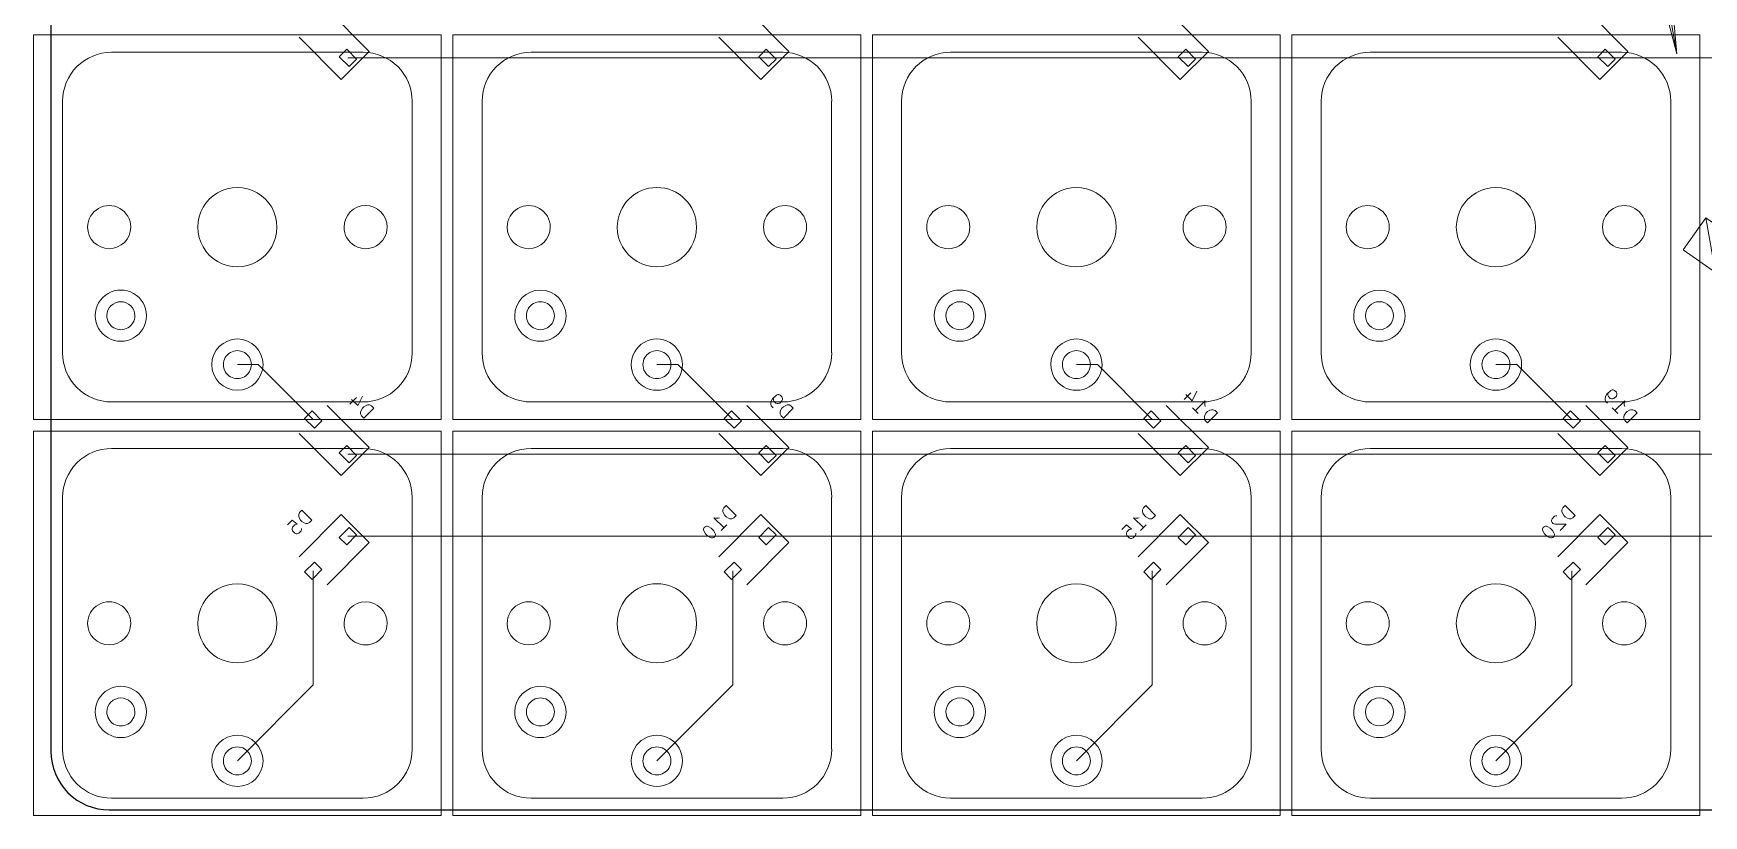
# Model space of a CAD drawing. Extents: x 0 to 220, y -90 to 1.
# Drawn here: x 0.1 to 71.7, y -89.9 to -56.4 of the extents above; entities that cross this region are included whole.
import ezdxf

# ---------------------------------------------------------------- set-up
doc = ezdxf.new("R2010")
doc.units = 0
doc.layers.get('0').update_dxf_attribs({"linetype": 'CONTINUOUS', "lineweight": 5})
doc.layers.add('Cork', color=7, linetype='CONTINUOUS', lineweight=25, true_color=0x000000)

msp = doc.modelspace()

# ---------------------------------------------------------------- linework, layer by layer
at = {"color": 7, "true_color": 0xffffff}
for points in [[(70.5739, -57.250604), (69.2658, -42.975804), (67.88658, -42.010604), (66.92138, -43.389824), (70.5739, -57.250604), (67.88658, -42.010604)], [(14.47038, -57.143924), (12.66698, -55.340524)], [(32.47136, -57.143924), (30.66796, -55.340524)], [(50.4698, -57.143924), (48.6664, -55.340524)], [(68.47078, -57.143924), (66.66738, -55.340524)], [(17.55902, -72.935104), (17.55902, -56.435264), (0.05842, -56.435264)], [(0.05842, -72.935104), (0.05842, -56.435264)], [(13.26896, -58.345344), (11.46556, -56.541944)], [(35.56, -72.935104), (35.56, -56.435264), (18.0594, -56.435264)], [(18.0594, -72.935104), (18.0594, -56.435264)], [(31.2674, -58.345344), (29.464, -56.541944)], [(53.55844, -72.935104), (53.55844, -56.435264), (36.05784, -56.435264)], [(36.05784, -72.935104), (36.05784, -56.435264)], [(49.26838, -58.345344), (47.46498, -56.541944)], [(71.55942, -72.935104), (71.55942, -56.435264), (54.05882, -56.435264)], [(54.05882, -72.935104), (54.05882, -56.435264)], [(67.26936, -58.345344), (65.46596, -56.541944)], [(3.40868, -57.184564), (14.20876, -57.184564)], [(14.47038, -57.143924), (13.26896, -58.345344)], [(21.40966, -57.184564), (32.20974, -57.184564)], [(32.47136, -57.143924), (31.2674, -58.345344)], [(39.4081, -57.184564), (50.20818, -57.184564)], [(50.4698, -57.143924), (49.26838, -58.345344)], [(57.40908, -57.184564), (68.20916, -57.184564)], [(68.47078, -57.143924), (67.26936, -58.345344)], [(204.06614, -57.425864), (108.56722, -57.425864), (13.5509, -57.425864)], [(1.3081, -59.285144), (1.3081, -70.085224)], [(16.30934, -59.285144), (16.30934, -70.085224)], [(19.30908, -59.285144), (19.30908, -70.085224)], [(34.30778, -59.285144), (34.30778, -70.085224)], [(37.30752, -59.285144), (37.30752, -70.085224)], [(52.30876, -59.285144), (52.30876, -70.085224)], [(55.3085, -59.285144), (55.3085, -70.085224)], [(70.30974, -59.285144), (70.30974, -70.085224)], [(71.81596, -64.286404), (70.84822, -65.665624), (72.22744, -66.630824), (73.19518, -65.251604), (71.81596, -64.286404), (72.22744, -66.630824)], [(9.70788, -70.583064), (8.80872, -70.583064)], [(12.065, -72.942724), (9.70788, -70.583064)], [(27.70886, -70.583064), (26.8097, -70.583064)], [(30.06598, -72.942724), (27.70886, -70.583064)], [(45.70984, -70.583064), (44.80814, -70.583064)], [(48.06696, -72.942724), (45.70984, -70.583064)], [(63.70828, -70.583064), (62.80912, -70.583064)], [(66.0654, -72.942724), (63.70828, -70.583064)], [(14.20876, -72.183264), (3.40868, -72.183264)], [(14.47038, -74.144144), (12.66698, -72.340744)], [(13.91412, -71.992764), (13.63218, -72.274704)], [(14.17828, -71.931804), (13.97508, -72.335664), (13.71346, -72.074044)], [(32.20974, -72.183264), (21.40966, -72.183264)], [(32.47136, -74.144144), (30.66796, -72.340744)], [(31.79318, -72.437264), (31.7119, -72.355984), (31.69158, -72.295024), (31.69158, -72.254384), (31.7119, -72.152784), (31.77286, -72.053724), (31.93542, -71.891164), (31.99638, -71.870844), (32.03702, -71.870844), (32.09544, -71.891164), (32.17672, -71.972444), (32.19704, -72.033404), (32.19704, -72.074044), (32.17672, -72.132464), (32.07766, -72.234064), (32.0167, -72.254384), (31.97606, -72.254384), (31.9151, -72.234064), (31.83382, -72.152784), (31.8135, -72.091824), (31.8135, -72.053724), (31.83382, -71.992764)], [(50.20818, -72.183264), (39.4081, -72.183264)], [(50.4698, -74.144144), (48.6664, -72.340744)], [(49.71288, -71.789564), (49.43094, -72.074044)], [(49.9745, -71.728604), (49.77384, -72.132464), (49.50968, -71.870844)], [(49.91608, -72.556644), (50.34026, -72.132464), (50.31994, -72.234064), (50.31994, -72.315344), (50.34026, -72.376304)], [(68.20916, -72.183264), (57.40908, -72.183264)], [(68.47078, -74.144144), (66.66738, -72.340744)], [(67.59194, -72.234064), (67.51066, -72.152784), (67.49034, -72.091824), (67.49034, -72.053724), (67.51066, -71.952124), (67.57162, -71.850524), (67.73418, -71.687964), (67.7926, -71.667644), (67.83324, -71.667644), (67.8942, -71.687964), (67.97548, -71.769244), (67.9958, -71.830204), (67.9958, -71.870844), (67.97548, -71.931804), (67.87388, -72.033404), (67.81292, -72.053724), (67.77228, -72.053724), (67.71386, -72.033404), (67.63258, -71.952124), (67.61226, -71.891164), (67.61226, -71.850524), (67.63258, -71.789564)], [(67.91452, -72.556644), (68.3387, -72.132464), (68.31838, -72.234064), (68.31838, -72.315344), (68.3387, -72.376304)], [(17.55902, -72.935104), (0.05842, -72.935104)], [(35.56, -72.935104), (18.0594, -72.935104)], [(53.55844, -72.935104), (36.05784, -72.935104)], [(49.79416, -72.437264), (50.03546, -72.678564)], [(71.55942, -72.935104), (54.05882, -72.935104)], [(67.7926, -72.437264), (68.03644, -72.678564)], [(17.55902, -89.932784), (17.55902, -73.432944), (0.05842, -73.432944)], [(0.05842, -89.932784), (0.05842, -73.432944)], [(13.26896, -75.345564), (11.46556, -73.542164)], [(35.56, -89.932784), (35.56, -73.432944), (18.0594, -73.432944)], [(18.0594, -89.932784), (18.0594, -73.432944)], [(31.2674, -75.345564), (29.464, -73.542164)], [(53.55844, -89.932784), (53.55844, -73.432944), (36.05784, -73.432944)], [(36.05784, -89.932784), (36.05784, -73.432944)], [(49.26838, -75.345564), (47.46498, -73.542164)], [(71.55942, -89.932784), (71.55942, -73.432944), (54.05882, -73.432944)], [(54.05882, -89.932784), (54.05882, -73.432944)], [(67.26936, -75.345564), (65.46596, -73.542164)], [(3.40868, -74.184784), (14.20876, -74.184784)], [(14.47038, -74.144144), (13.26896, -75.345564)], [(204.06614, -74.426084), (109.06506, -74.426084), (13.5509, -74.426084)], [(21.40966, -74.184784), (32.20974, -74.184784)], [(32.47136, -74.144144), (31.2674, -75.345564)], [(39.4081, -74.184784), (50.20818, -74.184784)], [(50.4698, -74.144144), (49.26838, -75.345564)], [(57.40908, -74.184784), (68.20916, -74.184784)], [(68.47078, -74.144144), (67.26936, -75.345564)], [(1.3081, -76.282824), (1.3081, -87.082904)], [(16.30934, -76.282824), (16.30934, -87.082904)], [(19.30908, -76.282824), (19.30908, -87.082904)], [(34.30778, -76.282824), (34.30778, -87.082904)], [(37.30752, -76.282824), (37.30752, -87.082904)], [(52.30876, -76.282824), (52.30876, -87.082904)], [(55.3085, -76.282824), (55.3085, -87.082904)], [(70.30974, -76.282824), (70.30974, -87.082904)], [(10.95502, -77.456304), (11.15822, -77.255644), (11.3792, -77.435984), (11.33856, -77.435984), (11.2776, -77.456304), (11.17854, -77.557904), (11.15822, -77.618864), (11.15822, -77.659504), (11.17854, -77.720464), (11.2776, -77.819524), (11.33856, -77.839844), (11.3792, -77.839844), (11.44016, -77.819524), (11.54176, -77.720464), (11.56208, -77.659504), (11.56208, -77.618864)], [(13.26896, -77.021964), (11.46556, -78.825364)], [(13.26896, -77.021964), (14.47038, -78.223384)], [(29.68244, -77.578224), (29.25826, -77.154044), (29.35986, -77.174364), (29.44114, -77.174364), (29.49956, -77.154044)], [(31.2674, -77.021964), (29.464, -78.825364)], [(31.2674, -77.021964), (32.47136, -78.223384)], [(47.68342, -77.578224), (47.25924, -77.154044), (47.3583, -77.174364), (47.43958, -77.174364), (47.50054, -77.154044)], [(49.26838, -77.021964), (47.46498, -78.825364)], [(49.26838, -77.021964), (50.4698, -78.223384)], [(65.42024, -77.072764), (65.3796, -77.072764), (65.31864, -77.093084), (65.21704, -77.194684), (65.19672, -77.255644), (65.19672, -77.296284), (65.21704, -77.354704), (65.25768, -77.395344), (65.33896, -77.435984), (65.8241, -77.435984), (65.55994, -77.700144)], [(67.26936, -77.021964), (65.46596, -78.825364)], [(67.26936, -77.021964), (68.47078, -78.223384)], [(13.5509, -77.941444), (109.5502, -77.941444), (203.06538, -77.941444)], [(29.56052, -77.700144), (29.80436, -77.456304)], [(46.75378, -77.659504), (46.95444, -77.456304), (47.17796, -77.639184), (47.13732, -77.639184), (47.07636, -77.659504), (46.97476, -77.758564), (46.95444, -77.819524), (46.95444, -77.860164), (46.97476, -77.921124), (47.07636, -78.022724), (47.13732, -78.043044), (47.17796, -78.043044), (47.23892, -78.022724), (47.33798, -77.921124), (47.3583, -77.860164), (47.3583, -77.819524)], [(47.5615, -77.700144), (47.8028, -77.456304)], [(14.47038, -78.223384), (12.66698, -80.026784)], [(32.47136, -78.223384), (30.66796, -80.026784)], [(50.4698, -78.223384), (48.6664, -80.026784)], [(68.47078, -78.223384), (66.66738, -80.026784)], [(12.065, -84.327004), (12.065, -79.427344)], [(30.06598, -84.327004), (30.06598, -79.427344)], [(48.06696, -84.327004), (48.06696, -79.427344)], [(66.0654, -84.327004), (66.0654, -79.427344)], [(8.80872, -87.583284), (12.065, -84.327004)], [(26.8097, -87.583284), (30.06598, -84.327004)], [(44.80814, -87.583284), (48.06696, -84.327004)], [(62.80912, -87.583284), (66.0654, -84.327004)], [(14.20876, -89.183484), (3.40868, -89.183484)], [(32.20974, -89.183484), (21.40966, -89.183484)], [(50.20818, -89.183484), (39.4081, -89.183484)], [(68.20916, -89.183484), (57.40908, -89.183484)], [(17.55902, -89.932784), (0.05842, -89.932784)], [(35.56, -89.932784), (18.0594, -89.932784)], [(53.55844, -89.932784), (36.05784, -89.932784)], [(71.55942, -89.932784), (54.05882, -89.932784)]]:
    msp.add_lwpolyline(points, dxfattribs=at)
at = {"color": 3, "true_color": 0x00ff00}
for points in [[(13.923696, -57.480728), (13.605485, -57.79899), (13.181228, -57.37481), (13.49944, -57.056548)], [(31.923736, -57.480728), (31.605474, -57.79899), (31.181294, -57.37481), (31.499556, -57.056548)], [(49.9237, -57.480728), (49.605438, -57.79899), (49.181258, -57.37481), (49.49952, -57.056548)], [(67.923664, -57.480728), (67.605402, -57.79899), (67.181222, -57.37481), (67.499484, -57.056548)], [(12.438761, -72.99581), (12.120575, -73.314072), (11.696319, -72.889892), (12.014505, -72.57163)], [(30.438852, -72.99581), (30.12059, -73.314072), (29.69641, -72.889892), (30.014418, -72.57163)], [(48.438816, -72.99581), (48.120554, -73.314072), (47.696374, -72.889892), (48.014382, -72.57163)], [(66.43878, -72.99581), (66.120518, -73.314072), (65.696338, -72.889892), (66.0146, -72.57163)], [(13.923696, -74.480694), (13.605485, -74.798956), (13.181228, -74.374776), (13.49944, -74.056514)], [(31.923736, -74.480694), (31.605474, -74.798956), (31.181294, -74.374776), (31.499556, -74.056514)], [(49.9237, -74.480694), (49.605438, -74.798956), (49.181258, -74.374776), (49.49952, -74.056514)], [(67.923664, -74.480694), (67.605402, -74.798956), (67.181222, -74.374776), (67.499484, -74.056514)], [(13.605485, -77.57162), (13.923696, -77.889882), (13.49944, -78.314062), (13.181228, -77.9958)], [(31.605474, -77.57162), (31.923736, -77.889882), (31.499556, -78.314062), (31.181294, -77.9958)], [(49.605438, -77.57162), (49.9237, -77.889882), (49.49952, -78.314062), (49.181258, -77.9958)], [(67.605402, -77.57162), (67.923664, -77.889882), (67.499484, -78.314062), (67.181222, -77.9958)], [(12.120575, -79.056504), (12.438761, -79.374766), (12.014505, -79.798946), (11.696319, -79.480684)], [(30.12059, -79.056504), (30.438852, -79.374766), (30.014418, -79.798946), (29.69641, -79.480684)], [(48.120554, -79.056504), (48.438816, -79.374766), (48.014382, -79.798946), (47.696374, -79.480684)], [(66.120518, -79.056504), (66.43878, -79.374766), (66.0146, -79.798946), (65.696338, -79.480684)]]:
    msp.add_lwpolyline(points, close=True, dxfattribs=at)
at = {"color": 7, "true_color": 0xffffff}
for points in [[(14.23924, -72.881764), (14.66342, -72.457584), (14.56182, -72.355984), (14.48054, -72.315344), (14.39926, -72.315344), (14.3383, -72.335664), (14.23924, -72.396624), (14.17828, -72.457584), (14.11732, -72.556644), (14.097, -72.617604), (14.097, -72.698884), (14.13764, -72.780164)], [(32.23768, -72.881764), (32.66186, -72.457584), (32.56026, -72.355984), (32.48152, -72.315344), (32.40024, -72.315344), (32.33928, -72.335664), (32.23768, -72.396624), (32.17672, -72.457584), (32.11576, -72.556644), (32.09544, -72.617604), (32.09544, -72.698884), (32.13608, -72.780164)], [(50.43932, -73.082424), (50.8635, -72.658244), (50.76444, -72.556644), (50.68316, -72.518544), (50.60188, -72.518544), (50.54092, -72.536324), (50.43932, -72.597284), (50.37836, -72.658244), (50.31994, -72.759844), (50.29962, -72.820804), (50.29962, -72.902084), (50.34026, -72.980824)], [(68.4403, -73.082424), (68.86448, -72.658244), (68.76288, -72.556644), (68.6816, -72.518544), (68.60286, -72.518544), (68.5419, -72.536324), (68.4403, -72.597284), (68.37934, -72.658244), (68.31838, -72.759844), (68.29806, -72.820804), (68.29806, -72.902084), (68.3387, -72.980824)], [(30.20822, -77.052444), (29.78404, -76.628264), (29.68244, -76.729864), (29.6418, -76.811144), (29.6418, -76.889884), (29.66212, -76.950844), (29.72308, -77.052444), (29.78404, -77.113404), (29.88564, -77.174364), (29.94406, -77.194684), (30.02534, -77.194684), (30.10662, -77.154044)], [(48.20666, -77.052444), (47.78248, -76.628264), (47.68342, -76.729864), (47.64278, -76.811144), (47.64278, -76.889884), (47.6631, -76.950844), (47.72406, -77.052444), (47.78248, -77.113404), (47.88408, -77.174364), (47.94504, -77.194684), (48.02632, -77.194684), (48.1076, -77.154044)], [(66.20764, -77.052444), (65.78346, -76.628264), (65.68186, -76.729864), (65.64122, -76.811144), (65.64122, -76.889884), (65.66154, -76.950844), (65.7225, -77.052444), (65.78346, -77.113404), (65.88506, -77.174364), (65.94602, -77.194684), (66.02476, -77.194684), (66.10604, -77.154044)], [(12.00658, -77.255644), (11.5824, -76.831464), (11.4808, -76.930524), (11.44016, -77.011804), (11.44016, -77.093084), (11.46048, -77.154044), (11.52144, -77.255644), (11.5824, -77.314064), (11.68146, -77.375024), (11.74242, -77.395344), (11.8237, -77.395344), (11.90498, -77.354704)], [(28.87472, -77.537584), (28.83408, -77.578224), (28.81376, -77.639184), (28.81376, -77.679824), (28.83408, -77.740784), (28.89504, -77.839844), (28.99664, -77.941444), (29.0957, -78.002404), (29.15666, -78.022724), (29.1973, -78.022724), (29.25826, -78.002404), (29.2989, -77.961764), (29.31922, -77.900804), (29.31922, -77.860164), (29.2989, -77.799204), (29.23794, -77.700144), (29.13634, -77.598544), (29.03474, -77.537584), (28.97632, -77.517264), (28.93568, -77.517264)], [(64.87414, -77.537584), (64.8335, -77.578224), (64.81318, -77.639184), (64.81318, -77.679824), (64.8335, -77.740784), (64.89446, -77.839844), (64.99606, -77.941444), (65.09766, -78.002404), (65.15608, -78.022724), (65.19672, -78.022724), (65.25768, -78.002404), (65.29832, -77.961764), (65.31864, -77.900804), (65.31864, -77.860164), (65.29832, -77.799204), (65.23736, -77.700144), (65.13576, -77.598544), (65.0367, -77.537584), (64.97574, -77.517264), (64.9351, -77.517264)]]:
    msp.add_lwpolyline(points, close=True, dxfattribs=at)
for points in [[(3.410001, -57.185326), (2.853034, -57.185326), (2.318879, -57.406586), (1.925051, -57.800427)], [(15.694951, -57.800429), (15.301124, -57.406587), (14.766971, -57.185328), (14.210005, -57.185326)], [(21.40999, -57.185326), (20.853024, -57.185328), (20.318871, -57.406587), (19.925043, -57.800429)], [(33.69499, -57.800402), (33.301146, -57.406558), (32.766974, -57.185307), (32.209994, -57.185326)], [(39.409878, -57.185326), (38.250123, -57.185427), (37.310021, -58.125644), (37.31006, -59.285398)], [(51.694954, -57.800402), (51.30111, -57.406558), (50.766938, -57.185307), (50.209958, -57.185326)], [(57.410096, -57.185326), (56.853116, -57.185307), (56.318944, -57.406558), (55.9251, -57.800402)], [(69.694918, -57.800402), (69.301074, -57.406558), (68.766902, -57.185307), (68.209922, -57.185326)], [(1.925051, -57.800427), (1.531222, -58.194269), (1.309981, -58.728431), (1.31, -59.285398)], [(16.31, -59.285398), (16.310019, -58.728432), (16.088779, -58.194271), (15.694951, -57.800429)], [(19.925043, -57.800429), (19.531216, -58.194271), (19.309976, -58.728432), (19.309994, -59.285398)], [(34.310066, -59.285398), (34.310085, -58.728419), (34.088834, -58.194246), (33.69499, -57.800402)], [(52.31003, -59.285398), (52.310049, -58.728419), (52.088798, -58.194246), (51.694954, -57.800402)], [(55.9251, -57.800402), (55.531256, -58.194246), (55.310005, -58.728419), (55.310024, -59.285398)], [(70.309994, -59.285398), (70.310013, -58.728419), (70.088762, -58.194246), (69.694918, -57.800402)], [(7.95999, -63.212942), (8.485972, -62.909266), (9.134008, -62.909266), (9.65999, -63.212942)], [(25.109955, -64.685184), (25.109955, -63.746301), (25.87107, -62.985185), (26.809954, -62.985185)], [(26.809954, -62.985185), (27.748838, -62.985185), (28.509953, -63.746301), (28.509953, -64.685184)], [(43.959918, -63.212942), (44.4859, -62.909266), (45.133936, -62.909266), (45.659918, -63.212942)], [(61.959882, -63.212942), (62.485864, -62.909266), (63.1339, -62.909266), (63.659882, -63.212942)], [(2.847501, -63.884111), (3.133697, -63.718876), (3.486305, -63.718876), (3.772501, -63.884111)], [(7.109991, -64.685184), (7.109991, -64.077833), (7.434009, -63.516617), (7.95999, -63.212942)], [(9.65999, -63.212942), (10.185971, -63.516617), (10.509989, -64.077833), (10.509989, -64.685184)], [(13.385005, -64.685184), (13.385005, -64.174321), (13.799141, -63.760185), (14.310004, -63.760185)], [(14.310004, -63.760185), (14.820867, -63.760185), (15.235004, -64.174321), (15.235004, -64.685184)], [(20.847491, -63.884111), (21.133687, -63.718876), (21.486294, -63.718876), (21.77249, -63.884111)], [(31.84757, -63.884111), (32.133766, -63.718876), (32.486374, -63.718876), (32.77257, -63.884111)], [(38.847556, -63.884111), (39.133752, -63.718876), (39.48636, -63.718876), (39.772556, -63.884111)], [(43.109919, -64.685184), (43.109919, -64.077833), (43.433937, -63.516617), (43.959918, -63.212942)], [(45.659918, -63.212942), (46.185899, -63.516617), (46.509917, -64.077833), (46.509917, -64.685184)], [(49.847534, -63.884111), (50.13373, -63.718876), (50.486338, -63.718876), (50.772534, -63.884111)], [(56.84752, -63.884111), (57.133716, -63.718876), (57.486324, -63.718876), (57.77252, -63.884111)], [(61.109883, -64.685184), (61.109883, -64.077833), (61.433901, -63.516617), (61.959882, -63.212942)], [(63.659882, -63.212942), (64.185863, -63.516617), (64.509881, -64.077833), (64.509881, -64.685184)], [(67.847498, -63.884111), (68.133694, -63.718876), (68.486302, -63.718876), (68.772498, -63.884111)], [(2.385002, -64.685184), (2.385002, -64.354714), (2.561305, -64.049347), (2.847501, -63.884111)], [(3.772501, -63.884111), (4.058697, -64.049347), (4.235, -64.354714), (4.235, -64.685184)], [(20.384991, -64.685184), (20.384991, -64.354714), (20.561295, -64.049347), (20.847491, -63.884111)], [(21.77249, -63.884111), (22.058686, -64.049347), (22.23499, -64.354714), (22.23499, -64.685184)], [(31.385071, -64.685184), (31.385071, -64.354714), (31.561374, -64.049347), (31.84757, -63.884111)], [(32.77257, -63.884111), (33.058766, -64.049347), (33.235069, -64.354714), (33.235069, -64.685184)], [(38.385057, -64.685184), (38.385057, -64.354714), (38.56136, -64.049347), (38.847556, -63.884111)], [(39.772556, -63.884111), (40.058752, -64.049347), (40.235055, -64.354714), (40.235055, -64.685184)], [(49.385035, -64.685184), (49.385035, -64.354714), (49.561338, -64.049347), (49.847534, -63.884111)], [(50.772534, -63.884111), (51.05873, -64.049347), (51.235033, -64.354714), (51.235033, -64.685184)], [(56.385021, -64.685184), (56.385021, -64.354714), (56.561324, -64.049347), (56.84752, -63.884111)], [(57.77252, -63.884111), (58.058716, -64.049347), (58.235019, -64.354714), (58.235019, -64.685184)], [(67.384999, -64.685184), (67.384999, -64.354714), (67.561302, -64.049347), (67.847498, -63.884111)], [(68.772498, -63.884111), (69.058694, -64.049347), (69.234997, -64.354714), (69.234997, -64.685184)], [(3.310001, -65.610184), (2.799138, -65.610184), (2.385002, -65.196047), (2.385002, -64.685184)], [(4.235, -64.685184), (4.235, -65.196047), (3.820864, -65.610184), (3.310001, -65.610184)], [(7.95999, -66.157427), (7.434009, -65.853751), (7.109991, -65.292536), (7.109991, -64.685184)], [(10.509989, -64.685184), (10.509989, -65.292536), (10.185971, -65.853751), (9.65999, -66.157427)], [(13.847505, -65.486257), (13.561309, -65.321022), (13.385005, -65.015655), (13.385005, -64.685184)], [(15.235004, -64.685184), (15.235004, -65.015655), (15.0587, -65.321022), (14.772504, -65.486257)], [(21.30999, -65.610184), (20.799127, -65.610184), (20.384991, -65.196047), (20.384991, -64.685184)], [(22.23499, -64.685184), (22.23499, -65.196047), (21.820853, -65.610184), (21.30999, -65.610184)], [(25.959954, -66.157427), (25.433973, -65.853751), (25.109955, -65.292536), (25.109955, -64.685184)], [(28.509953, -64.685184), (28.509953, -65.292536), (28.185935, -65.853751), (27.659954, -66.157427)], [(31.84757, -65.486257), (31.561374, -65.321022), (31.385071, -65.015655), (31.385071, -64.685184)], [(33.235069, -64.685184), (33.235069, -65.015655), (33.058766, -65.321022), (32.77257, -65.486257)], [(38.847556, -65.486257), (38.56136, -65.321022), (38.385057, -65.015655), (38.385057, -64.685184)], [(40.235055, -64.685184), (40.235055, -65.015655), (40.058752, -65.321022), (39.772556, -65.486257)], [(43.959918, -66.157427), (43.433937, -65.853751), (43.109919, -65.292536), (43.109919, -64.685184)], [(46.509917, -64.685184), (46.509917, -65.292536), (46.185899, -65.853751), (45.659918, -66.157427)], [(49.847534, -65.486257), (49.561338, -65.321022), (49.385035, -65.015655), (49.385035, -64.685184)], [(51.235033, -64.685184), (51.235033, -65.015655), (51.05873, -65.321022), (50.772534, -65.486257)], [(56.84752, -65.486257), (56.561324, -65.321022), (56.385021, -65.015655), (56.385021, -64.685184)], [(58.235019, -64.685184), (58.235019, -65.015655), (58.058716, -65.321022), (57.77252, -65.486257)], [(61.959882, -66.157427), (61.433901, -65.853751), (61.109883, -65.292536), (61.109883, -64.685184)], [(64.509881, -64.685184), (64.509881, -65.292536), (64.185863, -65.853751), (63.659882, -66.157427)], [(67.847498, -65.486257), (67.561302, -65.321022), (67.384999, -65.015655), (67.384999, -64.685184)], [(69.234997, -64.685184), (69.234997, -65.015655), (69.058694, -65.321022), (68.772498, -65.486257)], [(14.772504, -65.486257), (14.486308, -65.651493), (14.133701, -65.651493), (13.847505, -65.486257)], [(32.77257, -65.486257), (32.486374, -65.651493), (32.133766, -65.651493), (31.84757, -65.486257)], [(39.772556, -65.486257), (39.48636, -65.651493), (39.133752, -65.651493), (38.847556, -65.486257)], [(50.772534, -65.486257), (50.486338, -65.651493), (50.13373, -65.651493), (49.847534, -65.486257)], [(57.77252, -65.486257), (57.486324, -65.651493), (57.133716, -65.651493), (56.84752, -65.486257)], [(68.772498, -65.486257), (68.486302, -65.651493), (68.133694, -65.651493), (67.847498, -65.486257)], [(9.65999, -66.157427), (9.134008, -66.461102), (8.485972, -66.461102), (7.95999, -66.157427)], [(27.659954, -66.157427), (27.133972, -66.461102), (26.485936, -66.461102), (25.959954, -66.157427)], [(45.659918, -66.157427), (45.133936, -66.461102), (44.4859, -66.461102), (43.959918, -66.157427)], [(63.659882, -66.157427), (63.1339, -66.461102), (62.485864, -66.461102), (61.959882, -66.157427)], [(3.26, -67.53265), (3.600341, -67.336154), (4.019659, -67.336154), (4.36, -67.53265)], [(39.259928, -67.53265), (39.600269, -67.336154), (40.019587, -67.336154), (40.359928, -67.53265)], [(2.71, -68.485278), (2.71, -68.092286), (2.919659, -67.729146), (3.26, -67.53265)], [(3.210001, -68.485278), (3.210001, -68.153908), (3.47863, -67.88528), (3.81, -67.88528)], [(3.81, -67.88528), (4.14137, -67.88528), (4.409999, -68.153908), (4.409999, -68.485278)], [(4.36, -67.53265), (4.700341, -67.729146), (4.91, -68.092286), (4.91, -68.485278)], [(20.709989, -68.485278), (20.709989, -67.877765), (21.202476, -67.385278), (21.809989, -67.385278)], [(21.209991, -68.485278), (21.209991, -68.270919), (21.32435, -68.072844), (21.50999, -67.965664)], [(21.50999, -67.965664), (21.69563, -67.858485), (21.924349, -67.858485), (22.109989, -67.965664)], [(21.809989, -67.385278), (22.417503, -67.385278), (22.90999, -67.877765), (22.90999, -68.485278)], [(22.109989, -67.965664), (22.295629, -68.072844), (22.409988, -68.270919), (22.409988, -68.485278)], [(38.709928, -68.485278), (38.709928, -68.092286), (38.919587, -67.729146), (39.259928, -67.53265)], [(39.209929, -68.485278), (39.209929, -68.153908), (39.478558, -67.88528), (39.809928, -67.88528)], [(39.809928, -67.88528), (40.141298, -67.88528), (40.409927, -68.153908), (40.409927, -68.485278)], [(40.359928, -67.53265), (40.700269, -67.729146), (40.909928, -68.092286), (40.909928, -68.485278)], [(56.709892, -68.485278), (56.709892, -67.877765), (57.202379, -67.385278), (57.809892, -67.385278)], [(57.209893, -68.485278), (57.209893, -68.153908), (57.478522, -67.88528), (57.809892, -67.88528)], [(57.809892, -67.385278), (58.417405, -67.385278), (58.909892, -67.877765), (58.909892, -68.485278)], [(57.809892, -67.88528), (58.141262, -67.88528), (58.409891, -68.153908), (58.409891, -68.485278)], [(3.26, -69.437907), (2.919659, -69.24141), (2.71, -68.878271), (2.71, -68.485278)], [(3.510001, -69.004893), (3.32436, -68.897713), (3.210001, -68.699637), (3.210001, -68.485278)], [(4.409999, -68.485278), (4.409999, -68.699637), (4.29564, -68.897713), (4.109999, -69.004893)], [(4.91, -68.485278), (4.91, -68.878271), (4.700341, -69.24141), (4.36, -69.437907)], [(21.259989, -69.437907), (20.919648, -69.24141), (20.709989, -68.878271), (20.709989, -68.485278)], [(21.50999, -69.004893), (21.32435, -68.897713), (21.209991, -68.699637), (21.209991, -68.485278)], [(22.409988, -68.485278), (22.409988, -68.699637), (22.295629, -68.897713), (22.109989, -69.004893)], [(22.90999, -68.485278), (22.90999, -68.878271), (22.700331, -69.24141), (22.35999, -69.437907)], [(39.259928, -69.437907), (38.919587, -69.24141), (38.709928, -68.878271), (38.709928, -68.485278)], [(39.509929, -69.004893), (39.324288, -68.897713), (39.209929, -68.699637), (39.209929, -68.485278)], [(40.409927, -68.485278), (40.409927, -68.699637), (40.295568, -68.897713), (40.109927, -69.004893)], [(40.909928, -68.485278), (40.909928, -68.878271), (40.700269, -69.24141), (40.359928, -69.437907)], [(57.259892, -69.437907), (56.919551, -69.24141), (56.709892, -68.878271), (56.709892, -68.485278)], [(57.809892, -69.085277), (57.478522, -69.085277), (57.209893, -68.816648), (57.209893, -68.485278)], [(58.409891, -68.485278), (58.409891, -68.816648), (58.141262, -69.085277), (57.809892, -69.085277)], [(58.909892, -68.485278), (58.909892, -68.878271), (58.700233, -69.24141), (58.359892, -69.437907)], [(4.36, -69.437907), (4.019659, -69.634403), (3.600341, -69.634403), (3.26, -69.437907)], [(4.109999, -69.004893), (3.924359, -69.112072), (3.695641, -69.112072), (3.510001, -69.004893)], [(7.70999, -70.58535), (7.70999, -69.977837), (8.202477, -69.48535), (8.80999, -69.48535)], [(8.80999, -69.48535), (9.417503, -69.48535), (9.90999, -69.977837), (9.90999, -70.58535)], [(22.35999, -69.437907), (22.019648, -69.634403), (21.600331, -69.634403), (21.259989, -69.437907)], [(22.109989, -69.004893), (21.924349, -69.112072), (21.69563, -69.112072), (21.50999, -69.004893)], [(26.259954, -69.632722), (26.600295, -69.436226), (27.019613, -69.436226), (27.359954, -69.632722)], [(40.359928, -69.437907), (40.019587, -69.634403), (39.600269, -69.634403), (39.259928, -69.437907)], [(40.109927, -69.004893), (39.924287, -69.112072), (39.695569, -69.112072), (39.509929, -69.004893)], [(43.709918, -70.58535), (43.709918, -69.977837), (44.202405, -69.48535), (44.809918, -69.48535)], [(44.809918, -69.48535), (45.417431, -69.48535), (45.909918, -69.977837), (45.909918, -70.58535)], [(58.359892, -69.437907), (58.019551, -69.634403), (57.600233, -69.634403), (57.259892, -69.437907)], [(62.259882, -69.632722), (62.600223, -69.436226), (63.019541, -69.436226), (63.359882, -69.632722)], [(1.31, -70.085224), (1.309981, -70.642192), (1.531222, -71.176353), (1.925051, -71.570195)], [(8.209991, -70.58535), (8.209991, -70.370991), (8.32435, -70.172916), (8.509991, -70.065736)], [(8.509991, -70.065736), (8.695631, -69.958557), (8.924349, -69.958557), (9.109989, -70.065736)], [(9.109989, -70.065736), (9.29563, -70.172916), (9.409989, -70.370991), (9.409989, -70.58535)], [(15.694951, -71.570193), (16.088779, -71.176352), (16.310019, -70.642191), (16.31, -70.085224)], [(19.309994, -70.085224), (19.309976, -70.642191), (19.531216, -71.176352), (19.925043, -71.570193)], [(25.709954, -70.58535), (25.709954, -70.192358), (25.919613, -69.829218), (26.259954, -69.632722)], [(26.209955, -70.58535), (26.209955, -70.370991), (26.324314, -70.172916), (26.509955, -70.065736)], [(26.509955, -70.065736), (26.695595, -69.958557), (26.924313, -69.958557), (27.109953, -70.065736)], [(27.109953, -70.065736), (27.295594, -70.172916), (27.409953, -70.370991), (27.409953, -70.58535)], [(27.359954, -69.632722), (27.700295, -69.829218), (27.909954, -70.192358), (27.909954, -70.58535)], [(33.69499, -71.57022), (34.088834, -71.176376), (34.310085, -70.642204), (34.310066, -70.085224)], [(37.31006, -70.085224), (37.310021, -71.244979), (38.250123, -72.185195), (39.409878, -72.185296)], [(44.209919, -70.58535), (44.209919, -70.370991), (44.324278, -70.172916), (44.509919, -70.065736)], [(44.509919, -70.065736), (44.695559, -69.958557), (44.924277, -69.958557), (45.109917, -70.065736)], [(45.109917, -70.065736), (45.295558, -70.172916), (45.409917, -70.370991), (45.409917, -70.58535)], [(51.694954, -71.57022), (52.088798, -71.176376), (52.310049, -70.642204), (52.31003, -70.085224)], [(55.310024, -70.085224), (55.310005, -70.642204), (55.531256, -71.176376), (55.9251, -71.57022)], [(61.709882, -70.58535), (61.709882, -70.192358), (61.919541, -69.829218), (62.259882, -69.632722)], [(62.209883, -70.58535), (62.209883, -70.370991), (62.324242, -70.172916), (62.509883, -70.065736)], [(62.509883, -70.065736), (62.695523, -69.958557), (62.924241, -69.958557), (63.109881, -70.065736)], [(63.109881, -70.065736), (63.295522, -70.172916), (63.409881, -70.370991), (63.409881, -70.58535)], [(63.359882, -69.632722), (63.700223, -69.829218), (63.909882, -70.192358), (63.909882, -70.58535)], [(69.694918, -71.57022), (70.088762, -71.176376), (70.310013, -70.642204), (70.309994, -70.085224)], [(8.80999, -71.685351), (8.202477, -71.685351), (7.70999, -71.192864), (7.70999, -70.58535)], [(8.509991, -71.104965), (8.32435, -70.997785), (8.209991, -70.799709), (8.209991, -70.58535)], [(9.90999, -70.58535), (9.90999, -71.192864), (9.417503, -71.685351), (8.80999, -71.685351)], [(9.409989, -70.58535), (9.409989, -70.799709), (9.29563, -70.997785), (9.109989, -71.104965)], [(26.259954, -71.537979), (25.919613, -71.341482), (25.709954, -70.978343), (25.709954, -70.58535)], [(26.509955, -71.104965), (26.324314, -70.997785), (26.209955, -70.799709), (26.209955, -70.58535)], [(27.409953, -70.58535), (27.409953, -70.799709), (27.295594, -70.997785), (27.109953, -71.104965)], [(27.909954, -70.58535), (27.909954, -70.978343), (27.700295, -71.341482), (27.359954, -71.537979)], [(44.259918, -71.537979), (43.919577, -71.341482), (43.709918, -70.978343), (43.709918, -70.58535)], [(44.509919, -71.104965), (44.324278, -70.997785), (44.209919, -70.799709), (44.209919, -70.58535)], [(45.409917, -70.58535), (45.409917, -70.799709), (45.295558, -70.997785), (45.109917, -71.104965)], [(45.909918, -70.58535), (45.909918, -70.978343), (45.700259, -71.341482), (45.359918, -71.537979)], [(62.259882, -71.537979), (61.919541, -71.341482), (61.709882, -70.978343), (61.709882, -70.58535)], [(62.509883, -71.104965), (62.324242, -70.997785), (62.209883, -70.799709), (62.209883, -70.58535)], [(63.409881, -70.58535), (63.409881, -70.799709), (63.295522, -70.997785), (63.109881, -71.104965)], [(63.909882, -70.58535), (63.909882, -70.978343), (63.700223, -71.341482), (63.359882, -71.537979)], [(1.925051, -71.570195), (2.318879, -71.964037), (2.853034, -72.185296), (3.410001, -72.185296)], [(9.109989, -71.104965), (8.924349, -71.212144), (8.695631, -71.212144), (8.509991, -71.104965)], [(14.210005, -72.185296), (14.766971, -72.185295), (15.301124, -71.964035), (15.694951, -71.570193)], [(19.925043, -71.570193), (20.318871, -71.964035), (20.853024, -72.185295), (21.40999, -72.185296)], [(27.359954, -71.537979), (27.019613, -71.734475), (26.600295, -71.734475), (26.259954, -71.537979)], [(27.109953, -71.104965), (26.924313, -71.212144), (26.695595, -71.212144), (26.509955, -71.104965)], [(32.209994, -72.185296), (32.766974, -72.185315), (33.301146, -71.964064), (33.69499, -71.57022)], [(45.359918, -71.537979), (45.019577, -71.734475), (44.600259, -71.734475), (44.259918, -71.537979)], [(45.109917, -71.104965), (44.924277, -71.212144), (44.695559, -71.212144), (44.509919, -71.104965)], [(50.209958, -72.185296), (50.766938, -72.185315), (51.30111, -71.964064), (51.694954, -71.57022)], [(55.9251, -71.57022), (56.318944, -71.964064), (56.853116, -72.185315), (57.410096, -72.185296)], [(63.359882, -71.537979), (63.019541, -71.734475), (62.600223, -71.734475), (62.259882, -71.537979)], [(63.109881, -71.104965), (62.924241, -71.212144), (62.695523, -71.212144), (62.509883, -71.104965)], [(68.209922, -72.185296), (68.766902, -72.185315), (69.301074, -71.964064), (69.694918, -71.57022)], [(3.410001, -74.185292), (2.853034, -74.185292), (2.318879, -74.406552), (1.925051, -74.800393)], [(15.694951, -74.800395), (15.301124, -74.406553), (14.766971, -74.185294), (14.210005, -74.185292)], [(21.40999, -74.185292), (20.853024, -74.185294), (20.318871, -74.406553), (19.925043, -74.800395)], [(33.69499, -74.800368), (33.301146, -74.406524), (32.766974, -74.185273), (32.209994, -74.185292)], [(39.409878, -74.185292), (38.250123, -74.185393), (37.310021, -75.12561), (37.31006, -76.285364)], [(51.694954, -74.800368), (51.30111, -74.406524), (50.766938, -74.185273), (50.209958, -74.185292)], [(57.410096, -74.185292), (56.853116, -74.185273), (56.318944, -74.406524), (55.9251, -74.800368)], [(69.694918, -74.800368), (69.301074, -74.406524), (68.766902, -74.185273), (68.209922, -74.185292)], [(1.925051, -74.800393), (1.531222, -75.194235), (1.309981, -75.728397), (1.31, -76.285364)], [(16.31, -76.285364), (16.310019, -75.728398), (16.088779, -75.194237), (15.694951, -74.800395)], [(19.925043, -74.800395), (19.531216, -75.194237), (19.309976, -75.728398), (19.309994, -76.285364)], [(34.310066, -76.285364), (34.310085, -75.728385), (34.088834, -75.194212), (33.69499, -74.800368)], [(52.31003, -76.285364), (52.310049, -75.728385), (52.088798, -75.194212), (51.694954, -74.800368)], [(55.9251, -74.800368), (55.531256, -75.194212), (55.310005, -75.728385), (55.310024, -76.285364)], [(70.309994, -76.285364), (70.310013, -75.728385), (70.088762, -75.194212), (69.694918, -74.800368)], [(7.109991, -81.685404), (7.109991, -81.078053), (7.434009, -80.516837), (7.95999, -80.213162)], [(7.95999, -80.213162), (8.485972, -79.909486), (9.134008, -79.909486), (9.65999, -80.213162)], [(9.65999, -80.213162), (10.185971, -80.516837), (10.509989, -81.078053), (10.509989, -81.685404)], [(25.109955, -81.685404), (25.109955, -80.746521), (25.87107, -79.985405), (26.809954, -79.985405)], [(26.809954, -79.985405), (27.748838, -79.985405), (28.509953, -80.746521), (28.509953, -81.685404)], [(43.109919, -81.685404), (43.109919, -81.078053), (43.433937, -80.516837), (43.959918, -80.213162)], [(43.959918, -80.213162), (44.4859, -79.909486), (45.133936, -79.909486), (45.659918, -80.213162)], [(45.659918, -80.213162), (46.185899, -80.516837), (46.509917, -81.078053), (46.509917, -81.685404)], [(61.109883, -81.685404), (61.109883, -81.078053), (61.433901, -80.516837), (61.959882, -80.213162)], [(61.959882, -80.213162), (62.485864, -79.909486), (63.1339, -79.909486), (63.659882, -80.213162)], [(63.659882, -80.213162), (64.185863, -80.516837), (64.509881, -81.078053), (64.509881, -81.685404)], [(2.385002, -81.685404), (2.385002, -81.354934), (2.561305, -81.049567), (2.847501, -80.884331)], [(2.847501, -80.884331), (3.133697, -80.719096), (3.486305, -80.719096), (3.772501, -80.884331)], [(3.772501, -80.884331), (4.058697, -81.049567), (4.235, -81.354934), (4.235, -81.685404)], [(13.385005, -81.685404), (13.385005, -81.174541), (13.799141, -80.760405), (14.310004, -80.760405)], [(14.310004, -80.760405), (14.820867, -80.760405), (15.235004, -81.174541), (15.235004, -81.685404)], [(20.384991, -81.685404), (20.384991, -81.354934), (20.561295, -81.049567), (20.847491, -80.884331)], [(20.847491, -80.884331), (21.133687, -80.719096), (21.486294, -80.719096), (21.77249, -80.884331)], [(21.77249, -80.884331), (22.058686, -81.049567), (22.23499, -81.354934), (22.23499, -81.685404)], [(31.385071, -81.685404), (31.385071, -81.354934), (31.561374, -81.049567), (31.84757, -80.884331)], [(31.84757, -80.884331), (32.133766, -80.719096), (32.486374, -80.719096), (32.77257, -80.884331)], [(32.77257, -80.884331), (33.058766, -81.049567), (33.235069, -81.354934), (33.235069, -81.685404)], [(38.385057, -81.685404), (38.385057, -81.354934), (38.56136, -81.049567), (38.847556, -80.884331)], [(38.847556, -80.884331), (39.133752, -80.719096), (39.48636, -80.719096), (39.772556, -80.884331)], [(39.772556, -80.884331), (40.058752, -81.049567), (40.235055, -81.354934), (40.235055, -81.685404)], [(49.385035, -81.685404), (49.385035, -81.354934), (49.561338, -81.049567), (49.847534, -80.884331)], [(49.847534, -80.884331), (50.13373, -80.719096), (50.486338, -80.719096), (50.772534, -80.884331)], [(50.772534, -80.884331), (51.05873, -81.049567), (51.235033, -81.354934), (51.235033, -81.685404)], [(56.385021, -81.685404), (56.385021, -81.354934), (56.561324, -81.049567), (56.84752, -80.884331)], [(56.84752, -80.884331), (57.133716, -80.719096), (57.486324, -80.719096), (57.77252, -80.884331)], [(57.77252, -80.884331), (58.058716, -81.049567), (58.235019, -81.354934), (58.235019, -81.685404)], [(67.384999, -81.685404), (67.384999, -81.354934), (67.561302, -81.049567), (67.847498, -80.884331)], [(67.847498, -80.884331), (68.133694, -80.719096), (68.486302, -80.719096), (68.772498, -80.884331)], [(68.772498, -80.884331), (69.058694, -81.049567), (69.234997, -81.354934), (69.234997, -81.685404)], [(3.310001, -82.610404), (2.799138, -82.610404), (2.385002, -82.196267), (2.385002, -81.685404)], [(4.235, -81.685404), (4.235, -82.196267), (3.820864, -82.610404), (3.310001, -82.610404)], [(7.95999, -83.157647), (7.434009, -82.853971), (7.109991, -82.292756), (7.109991, -81.685404)], [(10.509989, -81.685404), (10.509989, -82.292756), (10.185971, -82.853971), (9.65999, -83.157647)], [(13.847505, -82.486477), (13.561309, -82.321242), (13.385005, -82.015875), (13.385005, -81.685404)], [(15.235004, -81.685404), (15.235004, -82.015875), (15.0587, -82.321242), (14.772504, -82.486477)], [(21.30999, -82.610404), (20.799127, -82.610404), (20.384991, -82.196267), (20.384991, -81.685404)], [(22.23499, -81.685404), (22.23499, -82.196267), (21.820853, -82.610404), (21.30999, -82.610404)], [(25.959954, -83.157647), (25.433973, -82.853971), (25.109955, -82.292756), (25.109955, -81.685404)], [(28.509953, -81.685404), (28.509953, -82.292756), (28.185935, -82.853971), (27.659954, -83.157647)], [(31.84757, -82.486477), (31.561374, -82.321242), (31.385071, -82.015875), (31.385071, -81.685404)], [(33.235069, -81.685404), (33.235069, -82.015875), (33.058766, -82.321242), (32.77257, -82.486477)], [(38.847556, -82.486477), (38.56136, -82.321242), (38.385057, -82.015875), (38.385057, -81.685404)], [(40.235055, -81.685404), (40.235055, -82.015875), (40.058752, -82.321242), (39.772556, -82.486477)], [(43.959918, -83.157647), (43.433937, -82.853971), (43.109919, -82.292756), (43.109919, -81.685404)], [(46.509917, -81.685404), (46.509917, -82.292756), (46.185899, -82.853971), (45.659918, -83.157647)], [(49.847534, -82.486477), (49.561338, -82.321242), (49.385035, -82.015875), (49.385035, -81.685404)], [(51.235033, -81.685404), (51.235033, -82.015875), (51.05873, -82.321242), (50.772534, -82.486477)], [(56.84752, -82.486477), (56.561324, -82.321242), (56.385021, -82.015875), (56.385021, -81.685404)], [(58.235019, -81.685404), (58.235019, -82.015875), (58.058716, -82.321242), (57.77252, -82.486477)], [(61.959882, -83.157647), (61.433901, -82.853971), (61.109883, -82.292756), (61.109883, -81.685404)], [(64.509881, -81.685404), (64.509881, -82.292756), (64.185863, -82.853971), (63.659882, -83.157647)], [(67.847498, -82.486477), (67.561302, -82.321242), (67.384999, -82.015875), (67.384999, -81.685404)], [(69.234997, -81.685404), (69.234997, -82.015875), (69.058694, -82.321242), (68.772498, -82.486477)], [(14.772504, -82.486477), (14.486308, -82.651713), (14.133701, -82.651713), (13.847505, -82.486477)], [(32.77257, -82.486477), (32.486374, -82.651713), (32.133766, -82.651713), (31.84757, -82.486477)], [(39.772556, -82.486477), (39.48636, -82.651713), (39.133752, -82.651713), (38.847556, -82.486477)], [(50.772534, -82.486477), (50.486338, -82.651713), (50.13373, -82.651713), (49.847534, -82.486477)], [(57.77252, -82.486477), (57.486324, -82.651713), (57.133716, -82.651713), (56.84752, -82.486477)], [(68.772498, -82.486477), (68.486302, -82.651713), (68.133694, -82.651713), (67.847498, -82.486477)], [(9.65999, -83.157647), (9.134008, -83.461322), (8.485972, -83.461322), (7.95999, -83.157647)], [(27.659954, -83.157647), (27.133972, -83.461322), (26.485936, -83.461322), (25.959954, -83.157647)], [(45.659918, -83.157647), (45.133936, -83.461322), (44.4859, -83.461322), (43.959918, -83.157647)], [(63.659882, -83.157647), (63.1339, -83.461322), (62.485864, -83.461322), (61.959882, -83.157647)], [(2.71, -85.485244), (2.71, -85.092252), (2.919659, -84.729112), (3.26, -84.532616)], [(3.26, -84.532616), (3.600341, -84.33612), (4.019659, -84.33612), (4.36, -84.532616)], [(4.36, -84.532616), (4.700341, -84.729112), (4.91, -85.092252), (4.91, -85.485244)], [(20.709989, -85.485244), (20.709989, -84.877731), (21.202476, -84.385244), (21.809989, -84.385244)], [(21.809989, -84.385244), (22.417503, -84.385244), (22.90999, -84.877731), (22.90999, -85.485244)], [(38.709928, -85.485244), (38.709928, -85.092252), (38.919587, -84.729112), (39.259928, -84.532616)], [(39.259928, -84.532616), (39.600269, -84.33612), (40.019587, -84.33612), (40.359928, -84.532616)], [(40.359928, -84.532616), (40.700269, -84.729112), (40.909928, -85.092252), (40.909928, -85.485244)], [(56.709892, -85.485244), (56.709892, -84.877731), (57.202379, -84.385244), (57.809892, -84.385244)], [(57.809892, -84.385244), (58.417405, -84.385244), (58.909892, -84.877731), (58.909892, -85.485244)], [(3.210001, -85.485244), (3.210001, -85.153874), (3.47863, -84.885246), (3.81, -84.885246)], [(3.81, -84.885246), (4.14137, -84.885246), (4.409999, -85.153874), (4.409999, -85.485244)], [(21.209991, -85.485244), (21.209991, -85.270885), (21.32435, -85.07281), (21.50999, -84.96563)], [(21.50999, -84.96563), (21.69563, -84.858451), (21.924349, -84.858451), (22.109989, -84.96563)], [(22.109989, -84.96563), (22.295629, -85.07281), (22.409988, -85.270885), (22.409988, -85.485244)], [(39.209929, -85.485244), (39.209929, -85.153874), (39.478558, -84.885246), (39.809928, -84.885246)], [(39.809928, -84.885246), (40.141298, -84.885246), (40.409927, -85.153874), (40.409927, -85.485244)], [(57.209893, -85.485244), (57.209893, -85.153874), (57.478522, -84.885246), (57.809892, -84.885246)], [(57.809892, -84.885246), (58.141262, -84.885246), (58.409891, -85.153874), (58.409891, -85.485244)], [(3.26, -86.437873), (2.919659, -86.241376), (2.71, -85.878237), (2.71, -85.485244)], [(3.510001, -86.004859), (3.32436, -85.897679), (3.210001, -85.699603), (3.210001, -85.485244)], [(4.409999, -85.485244), (4.409999, -85.699603), (4.29564, -85.897679), (4.109999, -86.004859)], [(4.91, -85.485244), (4.91, -85.878237), (4.700341, -86.241376), (4.36, -86.437873)], [(21.259989, -86.437873), (20.919648, -86.241376), (20.709989, -85.878237), (20.709989, -85.485244)], [(21.50999, -86.004859), (21.32435, -85.897679), (21.209991, -85.699603), (21.209991, -85.485244)], [(22.409988, -85.485244), (22.409988, -85.699603), (22.295629, -85.897679), (22.109989, -86.004859)], [(22.90999, -85.485244), (22.90999, -85.878237), (22.700331, -86.241376), (22.35999, -86.437873)], [(39.259928, -86.437873), (38.919587, -86.241376), (38.709928, -85.878237), (38.709928, -85.485244)], [(39.509929, -86.004859), (39.324288, -85.897679), (39.209929, -85.699603), (39.209929, -85.485244)], [(40.409927, -85.485244), (40.409927, -85.699603), (40.295568, -85.897679), (40.109927, -86.004859)], [(40.909928, -85.485244), (40.909928, -85.878237), (40.700269, -86.241376), (40.359928, -86.437873)], [(57.259892, -86.437873), (56.919551, -86.241376), (56.709892, -85.878237), (56.709892, -85.485244)], [(57.809892, -86.085243), (57.478522, -86.085243), (57.209893, -85.816614), (57.209893, -85.485244)], [(58.409891, -85.485244), (58.409891, -85.816614), (58.141262, -86.085243), (57.809892, -86.085243)], [(58.909892, -85.485244), (58.909892, -85.878237), (58.700233, -86.241376), (58.359892, -86.437873)], [(4.36, -86.437873), (4.019659, -86.634369), (3.600341, -86.634369), (3.26, -86.437873)], [(4.109999, -86.004859), (3.924359, -86.112038), (3.695641, -86.112038), (3.510001, -86.004859)], [(7.70999, -87.585316), (7.70999, -86.977803), (8.202477, -86.485316), (8.80999, -86.485316)], [(8.80999, -86.485316), (9.417503, -86.485316), (9.90999, -86.977803), (9.90999, -87.585316)], [(22.35999, -86.437873), (22.019648, -86.634369), (21.600331, -86.634369), (21.259989, -86.437873)], [(22.109989, -86.004859), (21.924349, -86.112038), (21.69563, -86.112038), (21.50999, -86.004859)], [(25.709954, -87.585316), (25.709954, -87.192324), (25.919613, -86.829184), (26.259954, -86.632688)], [(26.259954, -86.632688), (26.600295, -86.436192), (27.019613, -86.436192), (27.359954, -86.632688)], [(27.359954, -86.632688), (27.700295, -86.829184), (27.909954, -87.192324), (27.909954, -87.585316)], [(40.359928, -86.437873), (40.019587, -86.634369), (39.600269, -86.634369), (39.259928, -86.437873)], [(40.109927, -86.004859), (39.924287, -86.112038), (39.695569, -86.112038), (39.509929, -86.004859)], [(43.709918, -87.585316), (43.709918, -86.977803), (44.202405, -86.485316), (44.809918, -86.485316)], [(44.809918, -86.485316), (45.417431, -86.485316), (45.909918, -86.977803), (45.909918, -87.585316)], [(58.359892, -86.437873), (58.019551, -86.634369), (57.600233, -86.634369), (57.259892, -86.437873)], [(61.709882, -87.585316), (61.709882, -87.192324), (61.919541, -86.829184), (62.259882, -86.632688)], [(62.259882, -86.632688), (62.600223, -86.436192), (63.019541, -86.436192), (63.359882, -86.632688)], [(63.359882, -86.632688), (63.700223, -86.829184), (63.909882, -87.192324), (63.909882, -87.585316)], [(1.31, -87.08519), (1.309981, -87.642158), (1.531222, -88.176319), (1.925051, -88.570161)], [(8.209991, -87.585316), (8.209991, -87.370957), (8.32435, -87.172882), (8.509991, -87.065702)], [(8.509991, -87.065702), (8.695631, -86.958523), (8.924349, -86.958523), (9.109989, -87.065702)], [(9.109989, -87.065702), (9.29563, -87.172882), (9.409989, -87.370957), (9.409989, -87.585316)], [(15.694951, -88.570159), (16.088779, -88.176318), (16.310019, -87.642157), (16.31, -87.08519)], [(19.309994, -87.08519), (19.309976, -87.642157), (19.531216, -88.176318), (19.925043, -88.570159)], [(26.209955, -87.585316), (26.209955, -87.370957), (26.324314, -87.172882), (26.509955, -87.065702)], [(26.509955, -87.065702), (26.695595, -86.958523), (26.924313, -86.958523), (27.109953, -87.065702)], [(27.109953, -87.065702), (27.295594, -87.172882), (27.409953, -87.370957), (27.409953, -87.585316)], [(33.69499, -88.570186), (34.088834, -88.176342), (34.310085, -87.64217), (34.310066, -87.08519)], [(37.31006, -87.08519), (37.310021, -88.244945), (38.250123, -89.185161), (39.409878, -89.185262)], [(44.209919, -87.585316), (44.209919, -87.370957), (44.324278, -87.172882), (44.509919, -87.065702)], [(44.509919, -87.065702), (44.695559, -86.958523), (44.924277, -86.958523), (45.109917, -87.065702)], [(45.109917, -87.065702), (45.295558, -87.172882), (45.409917, -87.370957), (45.409917, -87.585316)], [(51.694954, -88.570186), (52.088798, -88.176342), (52.310049, -87.64217), (52.31003, -87.08519)], [(55.310024, -87.08519), (55.310005, -87.64217), (55.531256, -88.176342), (55.9251, -88.570186)], [(62.209883, -87.585316), (62.209883, -87.370957), (62.324242, -87.172882), (62.509883, -87.065702)], [(62.509883, -87.065702), (62.695523, -86.958523), (62.924241, -86.958523), (63.109881, -87.065702)], [(63.109881, -87.065702), (63.295522, -87.172882), (63.409881, -87.370957), (63.409881, -87.585316)], [(69.694918, -88.570186), (70.088762, -88.176342), (70.310013, -87.64217), (70.309994, -87.08519)], [(8.80999, -88.685317), (8.202477, -88.685317), (7.70999, -88.19283), (7.70999, -87.585316)], [(8.509991, -88.104931), (8.32435, -87.997751), (8.209991, -87.799675), (8.209991, -87.585316)], [(9.109989, -88.104931), (8.924349, -88.21211), (8.695631, -88.21211), (8.509991, -88.104931)], [(9.90999, -87.585316), (9.90999, -88.19283), (9.417503, -88.685317), (8.80999, -88.685317)], [(9.409989, -87.585316), (9.409989, -87.799675), (9.29563, -87.997751), (9.109989, -88.104931)], [(26.259954, -88.537945), (25.919613, -88.341448), (25.709954, -87.978309), (25.709954, -87.585316)], [(26.509955, -88.104931), (26.324314, -87.997751), (26.209955, -87.799675), (26.209955, -87.585316)], [(27.109953, -88.104931), (26.924313, -88.21211), (26.695595, -88.21211), (26.509955, -88.104931)], [(27.409953, -87.585316), (27.409953, -87.799675), (27.295594, -87.997751), (27.109953, -88.104931)], [(27.909954, -87.585316), (27.909954, -87.978309), (27.700295, -88.341448), (27.359954, -88.537945)], [(44.259918, -88.537945), (43.919577, -88.341448), (43.709918, -87.978309), (43.709918, -87.585316)], [(44.509919, -88.104931), (44.324278, -87.997751), (44.209919, -87.799675), (44.209919, -87.585316)], [(45.109917, -88.104931), (44.924277, -88.21211), (44.695559, -88.21211), (44.509919, -88.104931)], [(45.409917, -87.585316), (45.409917, -87.799675), (45.295558, -87.997751), (45.109917, -88.104931)], [(45.909918, -87.585316), (45.909918, -87.978309), (45.700259, -88.341448), (45.359918, -88.537945)], [(62.259882, -88.537945), (61.919541, -88.341448), (61.709882, -87.978309), (61.709882, -87.585316)], [(62.509883, -88.104931), (62.324242, -87.997751), (62.209883, -87.799675), (62.209883, -87.585316)], [(63.109881, -88.104931), (62.924241, -88.21211), (62.695523, -88.21211), (62.509883, -88.104931)], [(63.409881, -87.585316), (63.409881, -87.799675), (63.295522, -87.997751), (63.109881, -88.104931)], [(63.909882, -87.585316), (63.909882, -87.978309), (63.700223, -88.341448), (63.359882, -88.537945)], [(1.925051, -88.570161), (2.318879, -88.964003), (2.853034, -89.185262), (3.410001, -89.185262)], [(14.210005, -89.185262), (14.766971, -89.185261), (15.301124, -88.964001), (15.694951, -88.570159)], [(19.925043, -88.570159), (20.318871, -88.964001), (20.853024, -89.185261), (21.40999, -89.185262)], [(27.359954, -88.537945), (27.019613, -88.734441), (26.600295, -88.734441), (26.259954, -88.537945)], [(32.209994, -89.185262), (32.766974, -89.185281), (33.301146, -88.96403), (33.69499, -88.570186)], [(45.359918, -88.537945), (45.019577, -88.734441), (44.600259, -88.734441), (44.259918, -88.537945)], [(50.209958, -89.185262), (50.766938, -89.185281), (51.30111, -88.96403), (51.694954, -88.570186)], [(55.9251, -88.570186), (56.318944, -88.96403), (56.853116, -89.185281), (57.410096, -89.185262)], [(63.359882, -88.537945), (63.019541, -88.734441), (62.600223, -88.734441), (62.259882, -88.537945)], [(68.209922, -89.185262), (68.766902, -89.185281), (69.301074, -88.96403), (69.694918, -88.570186)]]:
    msp.add_open_spline(points, degree=3, dxfattribs=at)
at = {"layer": 'Cork', "color": 7, "true_color": 0xffffff}
for points in [[(0.80772, -8.182884), (0.80772, -87.184504)], [(3.30962, -89.683864), (212.30844, -89.683864)]]:
    msp.add_lwpolyline(points, dxfattribs=at)
for points in [[(0.810001, -87.185266), (0.809969, -87.848329), (1.073346, -88.484245), (1.542191, -88.953112)], [(1.542191, -88.953112), (2.011035, -89.421979), (2.646939, -89.685388), (3.310001, -89.685388)]]:
    msp.add_open_spline(points, degree=3, dxfattribs=at)

doc.saveas('drawing.dxf')
